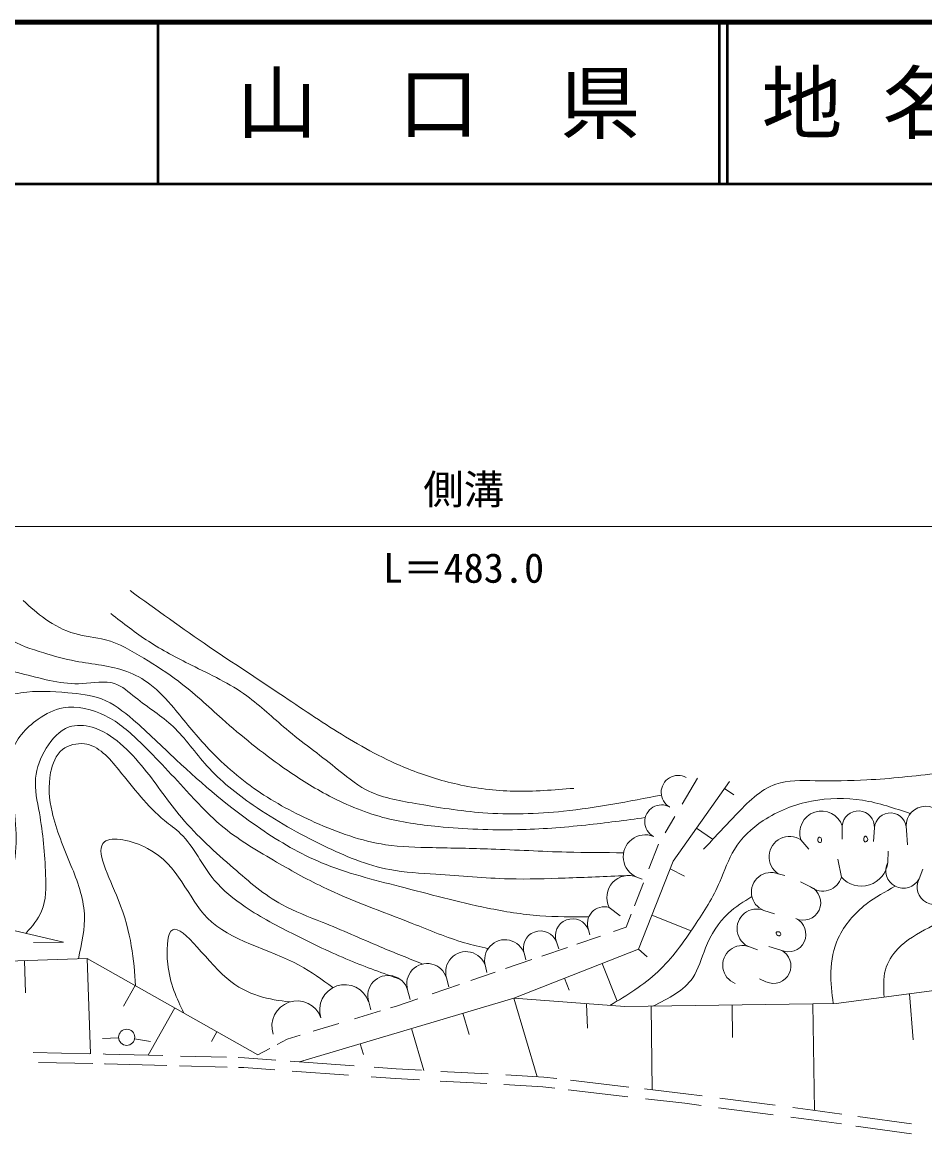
# Model space of a CAD drawing. Units: millimetres, scale not verified. Extents: x 40000 to 680000, y 20000 to 380000.
# Drawn here: x 324602 to 380480, y 311178 to 380000 of the extents above; entities that cross this region are included whole.
import ezdxf
from ezdxf.enums import TextEntityAlignment as Align

# ---------------------------------------------------------------- set-up
doc = ezdxf.new("R2010")
doc.units = ezdxf.units.MM
doc.header["$LTSCALE"] = 1000
for name, color, linetype, lineweight in [('M-BGD', 7, 'Continuous', 13), ('M-STR-STR3', 7, 'Continuous', 13), ('M-TTL', 2, 'Continuous', 140), ('M-TTL-LINE', 7, 'Continuous', 50)]:
    doc.layers.add(name, color=color, linetype=linetype, lineweight=lineweight)
doc.layers.add('M-TTL-TXT', color=7, linetype='Continuous')
doc.styles.add('ＭＳ ゴシック', font='')
doc.styles.get('ＭＳ ゴシック').set_extended_font_data('MS Gothic')

msp = doc.modelspace()

# ---------------------------------------------------------------- linework, layer by layer
at = {"layer": 'M-BGD'}
for p, q in [((365467, 331582), (366419, 333188)), ((368385, 332999), (364907, 328047)), ((368079, 332564), (368652, 332161)), ((364413, 329803), (365012, 330813)), ((367339, 329417), (366355, 330109)), ((375375, 330236), (375362, 329418)), ((377360, 330111), (377297, 329284)), ((379345, 329985), (379420, 329069)), ((363404, 327577), (364000, 329105)), ((372812, 329382), (373293, 328800)), ((378189, 327975), (378211, 328666)), ((364907, 328047), (362752, 322603)), ((375320, 327068), (375094, 328182)), ((327149, 323050), (309543, 327177)), ((362661, 327070), (362980, 326936)), ((364726, 327588), (365615, 327118)), ((371404, 327271), (371815, 327161)), ((380124, 326969), (380361, 327564)), ((362514, 325294), (363072, 326725)), ((373415, 326467), (372782, 326784)), ((360941, 325196), (361612, 324665)), ((370516, 325009), (371170, 324796)), ((361996, 323964), (362308, 324766)), ((366010, 323745), (363584, 324705)), ((359660, 323802), (359748, 323500)), ((361216, 323696), (361996, 323964)), ((325307, 323017), (327149, 323050)), ((357678, 323052), (357827, 322627)), ((358934, 322913), (360407, 323419)), ((371572, 322547), (370821, 322780)), ((375001, 319238), (403884, 323094)), ((362752, 322603), (355040, 319578)), ((355695, 322301), (355789, 321957)), ((356766, 322169), (358359, 322716)), ((363291, 322129), (362752, 322603)), ((369628, 322748), (370122, 322565)), ((301621, 321091), (328614, 322036)), ((324738, 321900), (324808, 319901)), ((328614, 322036), (339199, 316063)), ((328614, 322036), (328820, 316133)), ((353284, 321565), (353372, 321171)), ((354527, 321401), (356156, 321960)), ((361426, 319395), (360512, 321725)), ((350873, 320828), (351013, 320268)), ((352376, 320663), (353883, 321180)), ((358169, 320805), (358457, 320070)), ((370650, 320587), (370256, 320765)), ((331588, 320357), (330870, 319085)), ((348462, 320091), (348626, 319482)), ((349972, 319839), (351671, 320421)), ((341775, 315632), (355040, 319578)), ((346051, 319355), (346180, 318842)), ((347781, 319087), (349093, 319537)), ((355040, 319578), (361920, 319049)), ((356489, 314708), (355040, 319578)), ((379530, 319843), (379770, 316998)), ((332393, 316043), (334045, 318971)), ((345169, 318299), (346780, 318785)), ((347407, 318974), (347781, 319087)), ((359594, 317724), (359528, 319233)), ((361920, 319049), (375001, 319238)), ((363606, 313903), (363531, 319072)), ((368556, 319145), (368585, 317145)), ((373651, 312621), (373555, 319217)), ((342609, 317527), (344206, 318008)), ((351877, 318638), (352269, 317318)), ((336658, 317497), (336314, 316888)), ((341014, 317045), (341808, 317285)), ((349467, 315102), (348697, 317692)), ((330570, 317118), (329570, 317068)), ((331560, 317058), (332550, 316888)), ((340390, 316708), (341014, 317045)), ((345534, 316751), (345729, 316095)), ((328785, 316134), (325283, 316204)), ((329755, 316115), (329617, 316118)), ((333309, 316018), (329755, 316115)), ((337239, 315912), (334401, 315989)), ((339199, 316063), (339941, 316464)), ((328974, 315530), (325616, 315597)), ((329741, 315515), (329691, 315516)), ((333546, 315412), (329741, 315515)), ((337288, 315310), (334333, 315390)), ((338354, 315881), (337975, 315892)), ((338324, 315282), (337999, 315291)), ((340237, 315143), (338324, 315282)), ((340307, 315739), (338354, 315881)), ((345148, 315387), (341190, 315675)), ((347752, 315198), (346386, 315297)), ((344800, 314811), (341315, 315064)), ((347713, 314599), (346201, 314709)), ((349195, 314516), (347713, 314599)), ((349329, 315109), (347752, 315198)), ((353441, 314879), (350528, 315042)), ((356894, 314685), (354533, 314817)), ((357692, 314592), (356894, 314685)), ((353375, 314281), (350487, 314443)), ((356843, 314087), (354420, 314223)), ((357583, 314001), (356843, 314087)), ((362097, 313475), (358401, 313905)), ((362159, 314072), (358540, 314493)), ((365694, 313660), (363124, 313959)), ((365621, 313064), (363184, 313348)), ((366691, 313530), (365694, 313660)), ((371208, 312941), (367784, 313387)), ((366634, 312932), (365621, 313064)), ((371089, 312351), (367714, 312791)), ((373555, 312635), (372313, 312796)), ((375346, 312385), (373555, 312635)), ((373475, 312040), (372183, 312208)), ((375315, 311783), (373475, 312040)), ((379667, 311783), (376346, 312246)), ((379657, 311178), (376212, 311659))]:
    msp.add_line(p, q, dxfattribs=at)
msp.add_circle((331070, 317152), 500, dxfattribs=at)
for centre, radius, start, end in [((365206, 332321), 1043, 60.80251, 240.80251), ((364188, 330499), 1043, 60.80251, 240.80251), ((374093, 329809), 1351, 18.43495, 198.43495), ((376367, 330174), 995, 356.37852, 176.37852), ((378353, 330048), 995, 356.37852, 176.37852), ((380539, 330236), 1220, 11.88866, 191.88866), ((363170, 328329), 1358, 67.98872, 247.98872), ((372108, 328326), 1268, 56.30993, 236.30993), ((376556, 328151), 1643, 221.19776, 353.85337), ((379157, 327472), 1090, 152.549, 332.549), ((362152, 325811), 1358, 67.98872, 206.90538), ((370960, 326140), 1215, 68.5654, 248.5654), ((374169, 327397), 1197, 230.96449, 344.08665), ((381092, 326467), 1090, 152.549, 332.549), ((372954, 325487), 1083, 244.82246, 64.82246), ((360651, 324177), 1060, 74.16854, 200.72556), ((370072, 323879), 1215, 68.5654, 248.5654), ((358669, 323427), 1060, 20.72556, 200.72556), ((372033, 323527), 1083, 244.82246, 64.82246), ((356687, 322677), 1060, 20.72556, 200.72556), ((354490, 321933), 1260, 16.99082, 196.99082), ((369185, 321617), 1215, 68.5654, 248.5654), ((352079, 321196), 1260, 16.99082, 196.99082), ((371111, 321567), 1083, 244.82246, 64.82246), ((349668, 320460), 1260, 16.99082, 196.99082), ((347257, 319723), 1260, 16.99082, 196.99082), ((344574, 318852), 1560, 18.80649, 198.80649), ((341620, 317846), 1560, 18.80649, 198.80649)]:
    msp.add_arc(centre, radius, start, end, dxfattribs=at)
for points, knots in [([(361835, 328581), (360659, 328583), (359483, 328585), (358307, 328616), (356745, 328658), (355185, 328752), (353625, 328807), (352418, 328850), (351211, 328869), (349999, 328893), (349028, 328912), (348055, 328934), (347100, 329077), (345592, 329303), (344131, 329830), (342728, 330458), (341473, 331019), (340265, 331662), (339138, 332437), (338000, 333219), (336944, 334136), (336009, 335152), (335302, 335920), (334663, 336744), (333984, 337545), (333534, 338076), (333066, 338597), (332512, 339017), (332079, 339345), (331593, 339611), (331085, 339799), (330073, 340175), (328971, 340242), (327910, 340444), (327241, 340571), (326588, 340751), (325931, 340950), (325161, 341182), (324385, 341440), (323722, 341870), (322929, 342386), (322297, 343149), (321744, 343941), (321254, 344641), (320824, 345363), (320252, 345988), (319699, 346593), (319012, 347108), (318225, 347364), (317781, 347508), (317305, 347570), (316850, 347509), (316152, 347414), (315503, 347031), (314950, 346566), (314544, 346225), (314191, 345842), (313904, 345415), (313353, 344597), (313047, 343624), (312753, 342661), (312356, 341363), (311978, 340084), (311533, 338826), (311084, 337559), (310566, 336313), (310033, 335060), (309674, 334217), (309308, 333370), (308743, 332654), (308370, 332181), (307910, 331765), (307384, 331469), (307013, 331261), (306610, 331112), (306198, 331016), (305563, 330868), (304906, 330847), (304246, 330876), (303662, 330902), (303076, 330967), (302537, 331155), (301640, 331468), (300871, 332123), (300166, 332794), (299467, 333460), (298830, 334141), (298109, 334781), (297673, 335169), (297207, 335541), (296680, 335758), (296058, 336013), (295352, 336052), (294657, 336036), (293866, 336018), (293090, 335929), (292356, 335688), (291757, 335491), (291185, 335193), (290648, 334851), (289923, 334389), (289260, 333847), (288591, 333317), (286751, 331861), (284862, 330503), (282838, 329238), (282202, 328840), (281554, 328452), (280850, 328261), (279954, 328018), (278968, 328097), (278026, 328296), (276940, 328526), (275912, 328917), (274993, 329482), (274040, 330067), (273205, 330840), (272343, 331574), (271378, 332396), (270381, 333169), (269484, 334049), (268600, 334917), (267813, 335890), (267009, 336838), (266341, 337625), (265661, 338396), (265021, 339209), (264520, 339846), (264044, 340509), (263452, 341057), (262971, 341503), (262413, 341873), (261779, 342103), (261271, 342287), (260715, 342382), (260210, 342277), (259635, 342159), (259127, 341782), (258641, 341406), (257809, 340762), (257044, 340118), (256270, 339453), (255525, 338814), (254772, 338155), (253934, 337640), (253218, 337201), (252441, 336866), (251668, 336525), (250829, 336154), (249996, 335776), (249122, 335513), (248254, 335253), (247346, 335107), (246438, 335060), (245437, 335009), (244436, 335078), (243439, 335165), (242589, 335239), (241741, 335325), (240893, 335412)], [0, 0, 0, 0, 1, 1, 1, 2, 2, 2, 3, 3, 3, 4, 4, 4, 5, 5, 5, 6, 6, 6, 7, 7, 7, 8, 8, 8, 9, 9, 9, 10, 10, 10, 11, 11, 11, 12, 12, 12, 13, 13, 13, 14, 14, 14, 15, 15, 15, 16, 16, 16, 17, 17, 17, 18, 18, 18, 19, 19, 19, 20, 20, 20, 21, 21, 21, 22, 22, 22, 23, 23, 23, 24, 24, 24, 25, 25, 25, 26, 26, 26, 27, 27, 27, 28, 28, 28, 29, 29, 29, 30, 30, 30, 31, 31, 31, 32, 32, 32, 33, 33, 33, 34, 34, 34, 35, 35, 35, 36, 36, 36, 37, 37, 37, 38, 38, 38, 39, 39, 39, 40, 40, 40, 41, 41, 41, 42, 42, 42, 43, 43, 43, 44, 44, 44, 45, 45, 45, 46, 46, 46, 47, 47, 47, 48, 48, 48, 49, 49, 49, 50, 50, 50, 51, 51, 51, 52, 52, 52, 53, 53, 53, 53]), ([(358751, 332565), (357513, 332465), (356275, 332364), (355036, 332393), (353866, 332420), (352695, 332563), (351550, 332816), (350510, 333047), (349491, 333370), (348504, 333768), (347062, 334351), (345689, 335095), (344363, 335910), (343084, 336697), (341850, 337549), (340604, 338385), (339131, 339372), (337642, 340337), (336177, 341336), (334523, 342464), (332899, 343637), (331275, 344810)], [0, 0, 0, 0, 1, 1, 1, 2, 2, 2, 3, 3, 3, 4, 4, 4, 5, 5, 5, 6, 6, 6, 7, 7, 7, 7]), ([(363176, 330755), (361952, 330590), (360727, 330425), (359498, 330294), (358090, 330144), (356677, 330038), (355262, 330008), (353628, 329974), (351992, 330040), (350360, 330199), (349205, 330311), (348051, 330469), (346933, 330770), (345711, 331099), (344530, 331597), (343412, 332198), (342486, 332694), (341603, 333260), (340746, 333864), (339436, 334787), (338189, 335797), (336986, 336862), (336092, 337654), (335221, 338477), (334274, 339194), (333592, 339710), (332871, 340170), (332132, 340622), (331374, 341085), (330598, 341540), (329752, 341764), (329130, 341929), (328471, 341969), (327849, 342145), (327200, 342327), (326592, 342657), (326040, 343049), (325551, 343397), (325105, 343794), (324660, 344191)], [0, 0, 0, 0, 1, 1, 1, 2, 2, 2, 3, 3, 3, 4, 4, 4, 5, 5, 5, 6, 6, 6, 7, 7, 7, 8, 8, 8, 9, 9, 9, 10, 10, 10, 11, 11, 11, 12, 12, 12, 13, 13, 13, 13]), ([(330085, 343382), (330847, 342787), (331610, 342192), (332417, 341669), (333268, 341118), (334169, 340648), (335083, 340193), (336258, 339609), (337453, 339050), (338509, 338290), (339365, 337674), (340129, 336926), (340937, 336243), (341920, 335412), (342970, 334677), (343983, 333864), (344599, 333369), (345202, 332844), (345886, 332483), (346808, 331998), (347878, 331808), (348932, 331627), (350341, 331385), (351721, 331159), (353121, 331056), (354775, 330933), (356457, 330980), (358118, 331151), (360158, 331360), (362167, 331756), (364176, 332152)], [0, 0, 0, 0, 1, 1, 1, 2, 2, 2, 3, 3, 3, 4, 4, 4, 5, 5, 5, 6, 6, 6, 7, 7, 7, 8, 8, 8, 9, 9, 9, 10, 10, 10, 10]), ([(361989, 327159), (360731, 327107), (359473, 327055), (358213, 327010), (357055, 326969), (355895, 326933), (354739, 326962), (353231, 327000), (351729, 327148), (350217, 327248), (349260, 327312), (348298, 327357), (347362, 327534), (345943, 327802), (344583, 328373), (343269, 329009), (341742, 329748), (340278, 330573), (338890, 331531), (337861, 332242), (336874, 333026), (336035, 333959), (335316, 334757), (334706, 335664), (333940, 336386), (333236, 337050), (332401, 337557), (331608, 338195), (331194, 338528), (330790, 338897), (330323, 339051), (329719, 339250), (329008, 339088), (328324, 339051), (327088, 338984), (325941, 339325), (324755, 339622), (323594, 339914), (322397, 340163), (321423, 340812), (320740, 341268), (320166, 341920), (319425, 342288), (318751, 342621), (317939, 342719), (317188, 342573), (316328, 342406), (315547, 341920), (314951, 341288), (314432, 340738), (314052, 340079), (313761, 339384), (313288, 338255), (313051, 337034), (312999, 335815), (312960, 334877), (313031, 333940), (312952, 333007), (312885, 332213), (312709, 331422), (312428, 330675), (312174, 329996), (311833, 329354), (311476, 328723), (311142, 328131), (310793, 327548), (310444, 326966)], [0, 0, 0, 0, 1, 1, 1, 2, 2, 2, 3, 3, 3, 4, 4, 4, 5, 5, 5, 6, 6, 6, 7, 7, 7, 8, 8, 8, 9, 9, 9, 10, 10, 10, 11, 11, 11, 12, 12, 12, 13, 13, 13, 14, 14, 14, 15, 15, 15, 16, 16, 16, 17, 17, 17, 18, 18, 18, 19, 19, 19, 20, 20, 20, 21, 21, 21, 22, 22, 22, 22]), ([(359683, 324606), (358668, 324604), (357653, 324601), (356642, 324678), (355556, 324761), (354475, 324936), (353406, 325154), (351580, 325525), (349789, 326020), (347980, 326487), (346338, 326910), (344682, 327311), (343126, 327962), (341806, 328514), (340557, 329245), (339366, 330056), (337494, 331330), (335766, 332801), (334131, 334339), (333252, 335167), (332399, 336014), (331466, 336814), (330866, 337329), (330232, 337824), (329514, 338099), (328860, 338350), (328135, 338419), (327420, 338480), (326445, 338564), (325487, 338633), (324517, 338480), (323485, 338317), (322441, 337902), (321709, 337195), (320997, 336507), (320582, 335542), (320234, 334577), (319785, 333334), (319447, 332091), (318853, 330960), (318351, 330004), (317666, 329129), (316950, 328295), (316254, 327485), (315529, 326714), (314803, 325944)], [0, 0, 0, 0, 1, 1, 1, 2, 2, 2, 3, 3, 3, 4, 4, 4, 5, 5, 5, 6, 6, 6, 7, 7, 7, 8, 8, 8, 9, 9, 9, 10, 10, 10, 11, 11, 11, 12, 12, 12, 13, 13, 13, 14, 14, 14, 15, 15, 15, 15]), ([(322213, 324207), (322850, 325110), (323487, 326013), (323844, 327007), (324338, 328385), (324294, 329940), (324057, 331492), (323885, 332616), (323612, 333739), (323921, 334740), (324177, 335567), (324829, 336311), (325584, 336848), (326061, 337187), (326580, 337443), (327131, 337544), (327999, 337702), (328949, 337472), (329760, 337060), (330580, 336645), (331257, 336044), (331906, 335417), (332969, 334390), (333955, 333294), (334961, 332208), (335584, 331534), (336215, 330864), (336913, 330275), (337905, 329438), (339031, 328765), (340161, 328109), (341160, 327530), (342162, 326964), (343196, 326466), (344992, 325601), (346883, 324941), (348745, 324204), (349821, 323778), (350886, 323327), (351993, 323005), (352472, 322866), (352958, 322752), (353444, 322637)], [0, 0, 0, 0, 1, 1, 1, 2, 2, 2, 3, 3, 3, 4, 4, 4, 5, 5, 5, 6, 6, 6, 7, 7, 7, 8, 8, 8, 9, 9, 9, 10, 10, 10, 11, 11, 11, 12, 12, 12, 13, 13, 13, 14, 14, 14, 14]), ([(366785, 328793), (367426, 329482), (368068, 330170), (368744, 330882), (369497, 331674), (370292, 332495), (371267, 332827), (372011, 333081), (372858, 333050), (373685, 333038), (374779, 333021), (375836, 333035), (376892, 333090), (378370, 333168), (379844, 333327), (381360, 333511), (382583, 333659), (383833, 333823), (384882, 334352), (386121, 334976), (387078, 336110), (388036, 337243)], [0, 0, 0, 0, 1, 1, 1, 2, 2, 2, 3, 3, 3, 4, 4, 4, 5, 5, 5, 6, 6, 6, 7, 7, 7, 7]), ([(349388, 321689), (348514, 322038), (347639, 322388), (346773, 322754), (345574, 323260), (344391, 323797), (343177, 324281), (342332, 324618), (341473, 324930), (340683, 325364), (339593, 325963), (338636, 326795), (337686, 327626), (336556, 328616), (335435, 329605), (334477, 330738), (333658, 331707), (332958, 332782), (332157, 333774), (331704, 334335), (331219, 334870), (330669, 335340), (330157, 335777), (329589, 336158), (328929, 336345), (328458, 336479), (327941, 336514), (327498, 336364), (326901, 336163), (326438, 335625), (326087, 335050), (325728, 334463), (325485, 333837), (325429, 333194), (325369, 332489), (325534, 331763), (325661, 331048), (325889, 329773), (325998, 328534), (326048, 327220), (326078, 326442), (326087, 325639), (325797, 324958), (325584, 324458), (325210, 324025), (324836, 323592)], [0, 0, 0, 0, 1, 1, 1, 2, 2, 2, 3, 3, 3, 4, 4, 4, 5, 5, 5, 6, 6, 6, 7, 7, 7, 8, 8, 8, 9, 9, 9, 10, 10, 10, 11, 11, 11, 12, 12, 12, 13, 13, 13, 14, 14, 14, 15, 15, 15, 15]), ([(328079, 322017), (328288, 322947), (328497, 323876), (328448, 324794), (328392, 325813), (328017, 326817), (327621, 327795), (327175, 328897), (326702, 329967), (326447, 331101), (326270, 331889), (326198, 332707), (326360, 333537), (326467, 334087), (326676, 334641), (327099, 334972), (327464, 335258), (327987, 335378), (328448, 335320), (329331, 335210), (329983, 334445), (330579, 333711), (331522, 332551), (332326, 331467), (333407, 330579), (333739, 330306), (334097, 330051), (334407, 329753), (335255, 328936), (335741, 327793), (336495, 326882), (337032, 326232), (337705, 325701), (338409, 325229), (339395, 324566), (340442, 324020), (341497, 323489), (342598, 322934), (343709, 322396), (344847, 321923), (345885, 321491), (346945, 321114), (348005, 320737)], [0, 0, 0, 0, 1, 1, 1, 2, 2, 2, 3, 3, 3, 4, 4, 4, 5, 5, 5, 6, 6, 6, 7, 7, 7, 8, 8, 8, 9, 9, 9, 10, 10, 10, 11, 11, 11, 12, 12, 12, 13, 13, 13, 14, 14, 14, 14]), ([(360990, 319121), (362037, 319755), (363084, 320390), (363961, 321210), (364837, 322030), (365544, 323036), (366221, 324049), (366810, 324930), (367376, 325816), (367798, 326782), (368091, 327452), (368315, 328160), (368692, 328780), (369127, 329496), (369768, 330094), (370479, 330567), (371388, 331171), (372411, 331570), (373475, 331776), (374514, 331977), (375591, 331994), (376629, 331829), (377640, 331667), (378613, 331333), (379586, 330998)], [0, 0, 0, 0, 1, 1, 1, 2, 2, 2, 3, 3, 3, 4, 4, 4, 5, 5, 5, 6, 6, 6, 7, 7, 7, 8, 8, 8, 8]), ([(331625, 320336), (331507, 321949), (331389, 323562), (330541, 325681), (329969, 327108), (329067, 328763), (329686, 329251), (330140, 329610), (331413, 329339), (332351, 328849), (334335, 327812), (334816, 325791), (336072, 324525), (337477, 323108), (339854, 322638), (341754, 321609), (342497, 321205), (343168, 320716), (343838, 320228)], [0, 0, 0, 0, 1, 1, 1, 2, 2, 2, 3, 3, 3, 4, 4, 4, 5, 5, 5, 6, 6, 6, 6]), ([(374019, 329203), (373961, 329190), (373874, 329254), (373857, 329337), (373837, 329438), (373920, 329564), (373992, 329552), (374024, 329547), (374054, 329514), (374072, 329472), (374117, 329371), (374093, 329220), (374019, 329203)], [0, 0, 0, 0, 1, 1, 1, 2, 2, 2, 3, 3, 3, 4, 4, 4, 4]), ([(376760, 329257), (376660, 329303), (376698, 329583), (376787, 329606), (376855, 329624), (376953, 329492), (376948, 329391), (376945, 329327), (376899, 329276), (376840, 329257), (376813, 329248), (376783, 329246), (376760, 329257)], [0, 0, 0, 0, 1, 1, 1, 2, 2, 2, 3, 3, 3, 4, 4, 4, 4]), ([(378656, 326504), (378035, 326166), (377414, 325828), (376852, 325394), (376128, 324835), (375502, 324114), (375124, 323282), (374829, 322634), (374684, 321918), (374663, 321209), (374643, 320547), (374731, 319891), (374819, 319236)], [0, 0, 0, 0, 1, 1, 1, 2, 2, 2, 3, 3, 3, 4, 4, 4, 4]), ([(363651, 319074), (364612, 319555), (365574, 320037), (366116, 320842), (366474, 321374), (366649, 322047), (366905, 322682), (367234, 323501), (367697, 324258), (368324, 324837), (368756, 325237), (369266, 325553), (369776, 325868)], [0, 0, 0, 0, 1, 1, 1, 2, 2, 2, 3, 3, 3, 4, 4, 4, 4]), ([(382737, 324971), (382069, 324630), (381401, 324288), (380730, 323935), (380040, 323572), (379347, 323197), (378810, 322629), (378460, 322259), (378176, 321806), (378042, 321324), (377893, 320785), (377932, 320210), (377970, 319635)], [0, 0, 0, 0, 1, 1, 1, 2, 2, 2, 3, 3, 3, 4, 4, 4, 4]), ([(334612, 318651), (334173, 319556), (333734, 320461), (333608, 321709), (333529, 322493), (333573, 323412), (333809, 323720), (334339, 324412), (335834, 322036), (337278, 320804), (338603, 319674), (339885, 319507), (341167, 319339)], [0, 0, 0, 0, 1, 1, 1, 2, 2, 2, 3, 3, 3, 4, 4, 4, 4]), ([(371385, 323452), (371306, 323487), (371248, 323586), (371278, 323640), (371310, 323701), (371452, 323705), (371519, 323640), (371565, 323597), (371576, 323522), (371546, 323479), (371516, 323436), (371445, 323426), (371385, 323452)], [0, 0, 0, 0, 1, 1, 1, 2, 2, 2, 3, 3, 3, 4, 4, 4, 4])]:
    msp.add_open_spline(points, degree=3, knots=knots, dxfattribs=at)
at = {"layer": 'M-STR-STR3'}
msp.add_line((396932, 348771), (86073, 348771), dxfattribs=at)
at = {"layer": 'M-TTL'}
msp.add_line((680000, 380000), (40000, 380000), dxfattribs=at)
at = {"layer": 'M-TTL-LINE'}
for p, q in [((333000, 380000), (333000, 370000)), ((367750, 380000), (367750, 370000)), ((368250, 380000), (368250, 370000)), ((40000, 370000), (680000, 370000))]:
    msp.add_line(p, q, dxfattribs=at)

# ---------------------------------------------------------------- texts
at = {"layer": 'M-STR-STR3', "style": 'ＭＳ ゴシック'}
for s, p in [('側溝', (349434, 349612)), ('L＝483.0', (346934, 344745))]:
    msp.add_text(s, height=1833, dxfattribs=at).set_placement(p, align=Align.BOTTOM_LEFT)
at = {"layer": 'M-TTL-TXT', "style": 'ＭＳ ゴシック'}
msp.add_text('山\u3000口\u3000県', height=3666, dxfattribs=at).set_placement((350375, 375000), align=Align.MIDDLE_CENTER)
msp.add_text('地 名', height=3666, dxfattribs=at).set_placement((370380, 375000), align=Align.MIDDLE_LEFT)

doc.saveas('drawing.dxf')
